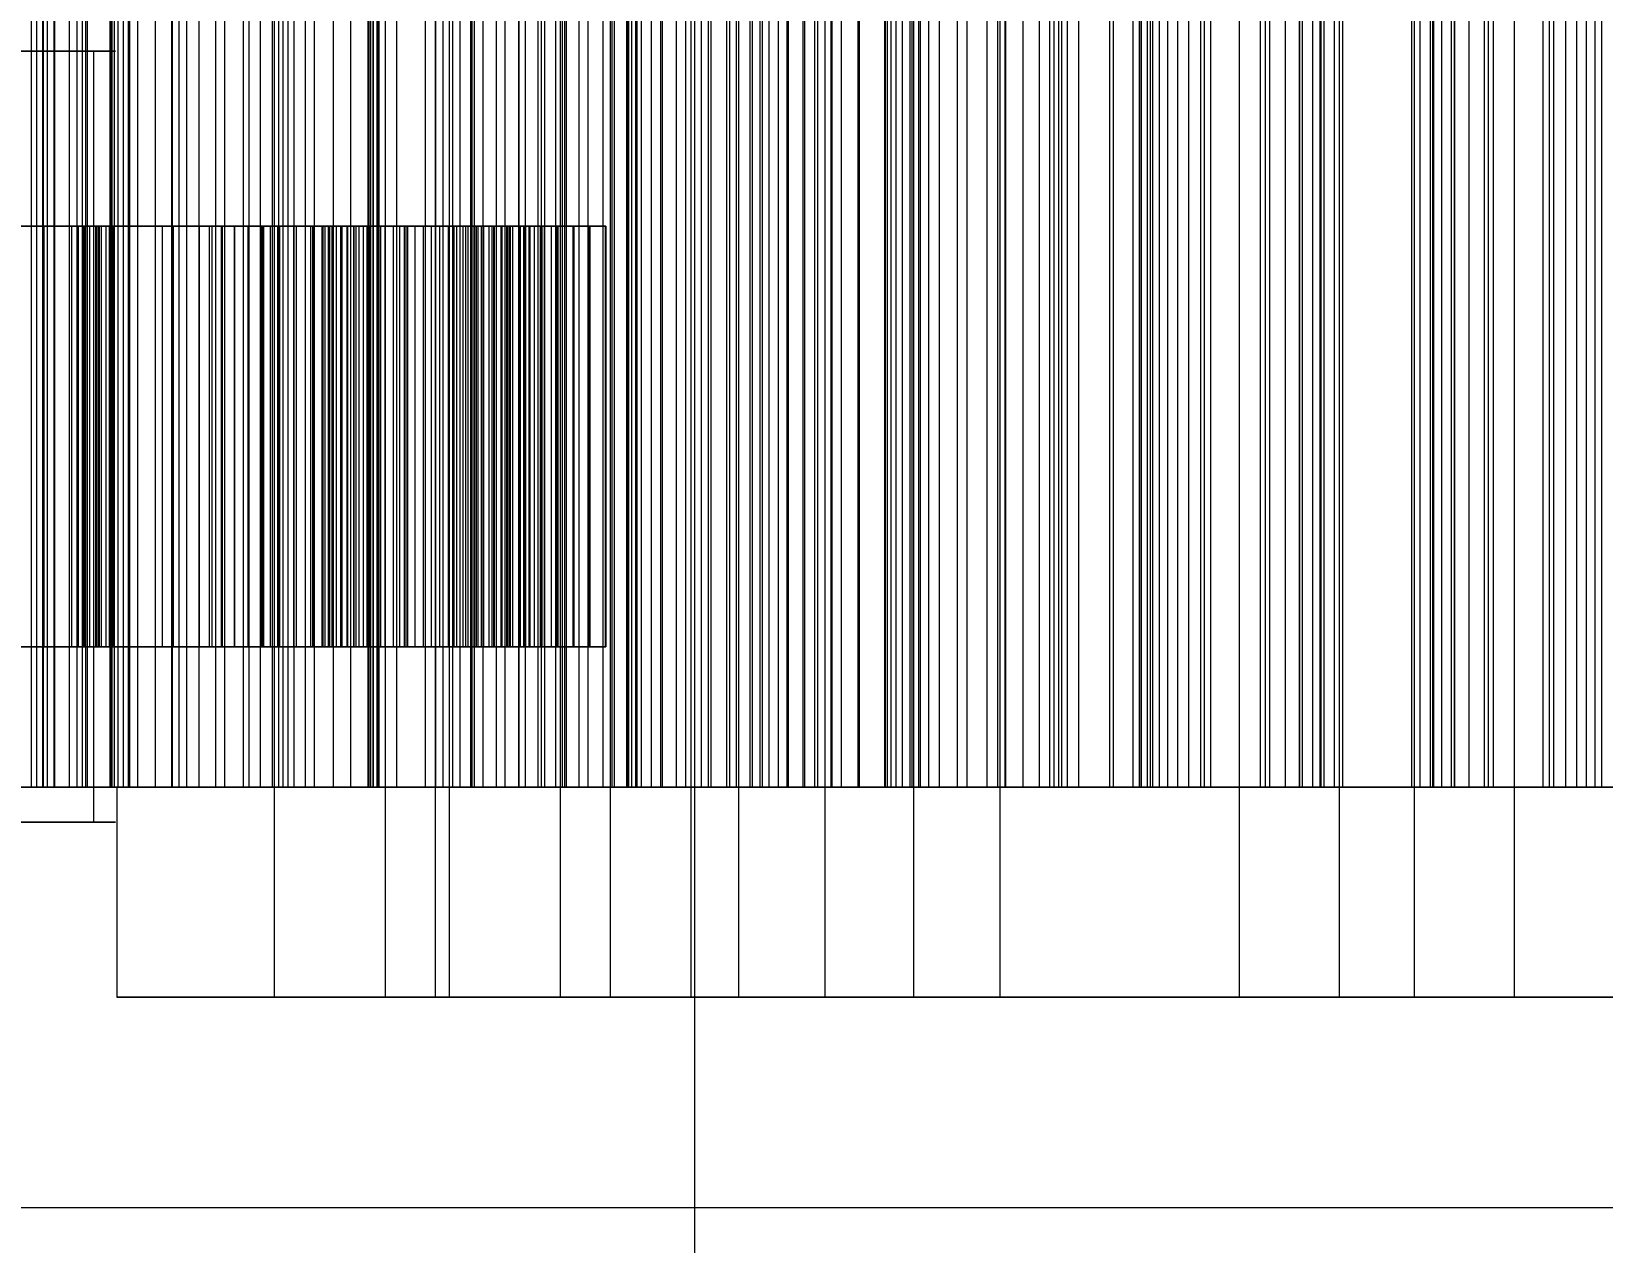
# Model space of a CAD drawing. Header units: millimetres. Extents: x -1970 to 59977, y -50268 to 6837.
# Drawn here: x 25936.2 to 26160.4, y -17515 to -17342.2 of the extents above; entities that cross this region are included whole.
import ezdxf

# ---------------------------------------------------------------- set-up
doc = ezdxf.new("R2010")
doc.units = ezdxf.units.MM
doc.layers.add('COTAS_P', color=1, linetype='Continuous', lineweight=0)
doc.layers.add('superior_briquetadora', color=7, linetype='Continuous', lineweight=0)
doc.dimstyles.new('R19_100', dxfattribs={"dimtxt": 250, "dimasz": 150, "dimexe": 150, "dimexo": 80, "dimgap": 100, "dimtad": 1, "dimtih": 1, "dimtoh": 1, "dimdsep": 46, "dimcen": 0.09, "dimadec": 0, "dimazin": 0, "dimtfac": 1, "dimtdec": 4, "dimtofl": 0, "dimtmove": 0, "dimatfit": 3, "dimfxl": 1, "dimtolj": 1, "dimtzin": 0, "dimarcsym": 0})

# ---------------------------------------------------------------- blocks, each defined once
blk = doc.blocks.new('*D25')
at = {"layer": 'COTAS_P', "color": 0, "lineweight": -2, "transparency": 16777216}
for p, q in [((25128.19, -17920), (25128.19, -16950)), ((27628.19, -17920), (27628.19, -16950)), ((25278.19, -17100), (27478.19, -17100))]:
    blk.add_line(p, q, dxfattribs=at)
at = {"layer": 'COTAS_P', "color": 0, "transparency": 16777216}
for points in [[(25278.19, -17075), (25278.19, -17125), (25128.19, -17100)], [(27478.19, -17075), (27478.19, -17125), (27628.19, -17100)]]:
    blk.add_solid(points, dxfattribs=at)
at = {"layer": 'Defpoints', "color": 0, "transparency": 16777216}
for p in [(27628.19, -17100), (25128.19, -18000), (27628.19, -18000)]:
    blk.add_point(p, dxfattribs=at)

msp = doc.modelspace()

# ---------------------------------------------------------------- linework, layer by layer
at = {"layer": 'superior_briquetadora'}
for p, q in [((25936.219, -17450), (25936.219, -17250)), ((25936.99, -17450), (25936.99, -17250)), ((25937.848, -17450), (25937.848, -17250)), ((25937.913, -17450), (25937.913, -17250)), ((25938.491, -17450), (25938.491, -17250)), ((25939.407, -17250), (25939.407, -17450)), ((25939.562, -17450), (25939.562, -17250)), ((25941.642, -17450), (25941.642, -17250)), ((25942.665, -17250), (25942.665, -17450)), ((25943.482, -17450), (25943.482, -17250)), ((25943.943, -17450), (25943.943, -17250)), ((25944.189, -17450), (25944.189, -17250)), ((25947.375, -17250), (25947.375, -17450)), ((25947.603, -17250), (25947.603, -17450)), ((25947.724, -17450), (25947.724, -17250)), ((25947.991, -17250), (25947.991, -17450)), ((25948.546, -17250), (25948.546, -17450)), ((25949.28, -17250), (25949.28, -17450)), ((25950.057, -17450), (25950.057, -17250)), ((25950.206, -17250), (25950.206, -17450)), ((25951.351, -17250), (25951.351, -17450)), ((25953.888, -17450), (25953.888, -17250)), ((25956.251, -17450), (25956.251, -17250)), ((25956.29, -17250), (25956.29, -17450)), ((25957.29, -17450), (25957.29, -17250)), ((25958.38, -17450), (25958.38, -17250)), ((25960.095, -17250), (25960.095, -17450)), ((25960.13, -17450), (25960.13, -17250)), ((25962.522, -17450), (25962.522, -17250)), ((25963.746, -17250), (25963.746, -17450)), ((25966.448, -17450), (25966.448, -17250)), ((25967.234, -17250), (25967.234, -17450)), ((25968.868, -17450), (25968.868, -17250)), ((25970.544, -17250), (25970.544, -17450)), ((25970.876, -17480), (25970.876, -17250)), ((25971.489, -17450), (25971.489, -17250)), ((25972.144, -17450), (25972.144, -17250)), ((25972.839, -17450), (25972.839, -17250)), ((25973.66, -17250), (25973.66, -17450)), ((25975.287, -17450), (25975.287, -17250)), ((25976.555, -17250), (25976.555, -17450)), ((25979.301, -17450), (25979.301, -17250)), ((25981.774, -17450), (25981.774, -17250)), ((25984.205, -17250), (25984.205, -17450)), ((25984.27, -17250), (25984.27, -17450)), ((25984.313, -17250), (25984.313, -17450)), ((25984.521, -17250), (25984.521, -17450)), ((25984.587, -17250), (25984.587, -17450)), ((25984.953, -17450), (25984.953, -17250)), ((25984.974, -17250), (25984.974, -17450)), ((25985.535, -17450), (25985.535, -17250)), ((25985.654, -17250), (25985.654, -17450)), ((25985.829, -17450), (25985.829, -17250)), ((25986.722, -17480), (25986.722, -17250)), ((25988.327, -17450), (25988.327, -17250)), ((25992.422, -17450), (25992.422, -17250)), ((25993.837, -17480), (25993.837, -17250)), ((25993.872, -17250), (25993.872, -17450)), ((25994.944, -17450), (25994.944, -17250)), ((25995.846, -17480), (25995.846, -17250)), ((25996.314, -17450), (25996.314, -17250)), ((25997.324, -17250), (25997.324, -17450)), ((25998.885, -17450), (25998.885, -17250)), ((25999.076, -17450), (25999.076, -17250)), ((25999.396, -17450), (25999.396, -17250)), ((26000.614, -17250), (26000.614, -17450)), ((26002.536, -17450), (26002.536, -17250)), ((26003.734, -17250), (26003.734, -17450)), ((26005.733, -17450), (26005.733, -17250)), ((26005.789, -17450), (26005.789, -17250)), ((26006.669, -17250), (26006.669, -17450)), ((26008.502, -17450), (26008.502, -17250)), ((26008.986, -17450), (26008.986, -17250)), ((26009.402, -17250), (26009.402, -17450)), ((26011.029, -17450), (26011.029, -17250)), ((26011.692, -17480), (26011.692, -17250)), ((26011.905, -17250), (26011.905, -17450)), ((26012.292, -17450), (26012.292, -17250)), ((26012.556, -17450), (26012.556, -17250)), ((26014.368, -17450), (26014.368, -17250)), ((26015.65, -17450), (26015.65, -17250)), ((26017.758, -17450), (26017.758, -17250)), ((26018.807, -17480), (26018.807, -17250)), ((26019.059, -17450), (26019.059, -17250)), ((26019.376, -17450), (26019.376, -17250)), ((26021.121, -17250), (26021.121, -17450)), ((26021.147, -17250), (26021.147, -17450)), ((26021.198, -17450), (26021.198, -17250)), ((26021.33, -17250), (26021.33, -17450)), ((26021.381, -17250), (26021.381, -17450)), ((26021.805, -17250), (26021.805, -17450)), ((26022.408, -17250), (26022.408, -17450)), ((26022.518, -17450), (26022.518, -17250)), ((26022.632, -17450), (26022.632, -17250)), ((26023.181, -17250), (26023.181, -17450)), ((26024.686, -17450), (26024.686, -17250)), ((26026.024, -17450), (26026.024, -17250)), ((26026.245, -17450), (26026.245, -17250)), ((26028.221, -17450), (26028.221, -17250)), ((26029.576, -17450), (26029.576, -17250)), ((26030.305, -17250), (26030.305, -17480)), ((26030.804, -17250), (26030.804, -17800)), ((26031.801, -17450), (26031.801, -17250)), ((26032.747, -17250), (26032.747, -17450)), ((26033.173, -17450), (26033.173, -17250)), ((26035.425, -17450), (26035.425, -17250)), ((26035.813, -17250), (26035.813, -17450)), ((26036.789, -17450), (26036.789, -17250)), ((26036.813, -17450), (26036.813, -17250)), ((26037.127, -17480), (26037.127, -17250)), ((26038.711, -17250), (26038.711, -17450)), ((26039.09, -17450), (26039.09, -17250)), ((26040.156, -17450), (26040.156, -17250)), ((26040.494, -17450), (26040.494, -17250)), ((26041.433, -17250), (26041.433, -17450)), ((26042.796, -17450), (26042.796, -17250)), ((26043.965, -17250), (26043.965, -17450)), ((26044.215, -17450), (26044.215, -17250)), ((26046.288, -17250), (26046.288, -17450)), ((26046.54, -17450), (26046.54, -17250)), ((26047.973, -17450), (26047.973, -17250)), ((26048.375, -17250), (26048.375, -17450)), ((26049.451, -17480), (26049.451, -17250)), ((26050.322, -17450), (26050.322, -17250)), ((26050.43, -17450), (26050.43, -17250)), ((26051.768, -17450), (26051.768, -17250)), ((26054.138, -17450), (26054.138, -17250)), ((26054.368, -17450), (26054.368, -17250)), ((26057.988, -17450), (26057.988, -17250)), ((26058.035, -17250), (26058.035, -17450)), ((26058.299, -17250), (26058.299, -17450)), ((26058.803, -17250), (26058.803, -17450)), ((26059.519, -17250), (26059.519, -17450)), ((26060.43, -17250), (26060.43, -17450)), ((26061.522, -17250), (26061.522, -17450)), ((26061.869, -17450), (26061.869, -17250)), ((26062.097, -17480), (26062.097, -17250)), ((26062.787, -17250), (26062.787, -17450)), ((26063.031, -17450), (26063.031, -17250)), ((26064.235, -17450), (26064.235, -17250)), ((26065.781, -17450), (26065.781, -17250)), ((26068.335, -17450), (26068.335, -17250)), ((26069.72, -17450), (26069.72, -17250)), ((26072.542, -17250), (26072.542, -17450)), ((26074.106, -17450), (26074.106, -17250)), ((26074.42, -17480), (26074.42, -17250)), ((26075.13, -17450), (26075.13, -17250)), ((26075.191, -17250), (26075.191, -17450)), ((26077.67, -17250), (26077.67, -17450)), ((26079.967, -17250), (26079.967, -17450)), ((26081.519, -17450), (26081.519, -17250)), ((26082.071, -17250), (26082.071, -17450)), ((26082.796, -17450), (26082.796, -17250)), ((26083.232, -17450), (26083.232, -17250)), ((26083.963, -17250), (26083.963, -17450)), ((26084.037, -17450), (26084.037, -17250)), ((26085.613, -17250), (26085.613, -17450)), ((26090.057, -17450), (26090.057, -17250)), ((26090.611, -17450), (26090.611, -17250)), ((26093.414, -17450), (26093.414, -17250)), ((26094.318, -17450), (26094.318, -17250)), ((26094.534, -17450), (26094.534, -17250)), ((26094.6, -17450), (26094.6, -17250)), ((26095.415, -17250), (26095.415, -17450)), ((26095.852, -17450), (26095.852, -17250)), ((26096.15, -17250), (26096.15, -17450)), ((26097.127, -17250), (26097.127, -17450)), ((26098.319, -17250), (26098.319, -17450)), ((26099.707, -17250), (26099.707, -17450)), ((26101.278, -17250), (26101.278, -17450)), ((26103.023, -17250), (26103.023, -17450)), ((26103.564, -17450), (26103.564, -17250)), ((26104.483, -17450), (26104.483, -17250)), ((26108.587, -17480), (26108.587, -17250)), ((26111.578, -17450), (26111.578, -17250)), ((26112.26, -17450), (26112.26, -17250)), ((26112.872, -17250), (26112.872, -17450)), ((26115.08, -17250), (26115.08, -17450)), ((26117.115, -17250), (26117.115, -17450)), ((26117.147, -17450), (26117.147, -17250)), ((26117.568, -17450), (26117.568, -17250)), ((26118.966, -17250), (26118.966, -17450)), ((26120.059, -17450), (26120.059, -17250)), ((26120.201, -17450), (26120.201, -17250)), ((26120.622, -17250), (26120.622, -17450)), ((26122.064, -17250), (26122.064, -17450)), ((26122.816, -17480), (26122.816, -17250)), ((26123.262, -17250), (26123.262, -17450)), ((26133.111, -17250), (26133.111, -17450)), ((26133.557, -17480), (26133.557, -17250)), ((26134.309, -17250), (26134.309, -17450)), ((26135.751, -17250), (26135.751, -17450)), ((26136.172, -17450), (26136.172, -17250)), ((26136.314, -17450), (26136.314, -17250)), ((26137.407, -17250), (26137.407, -17450)), ((26138.805, -17450), (26138.805, -17250)), ((26139.226, -17450), (26139.226, -17250)), ((26139.259, -17250), (26139.259, -17450)), ((26141.293, -17250), (26141.293, -17450)), ((26143.501, -17250), (26143.501, -17450)), ((26144.113, -17450), (26144.113, -17250)), ((26144.796, -17450), (26144.796, -17250)), ((26147.786, -17480), (26147.786, -17250)), ((26151.891, -17450), (26151.891, -17250)), ((26152.809, -17450), (26152.809, -17250)), ((26153.35, -17250), (26153.35, -17450)), ((26155.095, -17250), (26155.095, -17450)), ((26156.666, -17250), (26156.666, -17450)), ((26158.054, -17250), (26158.054, -17450)), ((26159.246, -17250), (26159.246, -17450)), ((26160.223, -17250), (26160.223, -17450)), ((25924.487, -17345), (25936.589, -17345)), ((25937.19, -17345), (25925.236, -17345)), ((25936.589, -17345), (25945.047, -17345)), ((25945.38, -17345), (25937.19, -17345)), ((25945.047, -17345), (25948.184, -17345)), ((25945.047, -17345), (25945.047, -17370)), ((25948.184, -17345), (25945.38, -17345)), ((25936.589, -17370), (25924.487, -17370)), ((25925.236, -17370), (25937.19, -17370)), ((25935.449, -17370), (25942.895, -17370)), ((25937.968, -17370), (25936.087, -17370)), ((25945.047, -17370), (25936.589, -17370)), ((25937.19, -17370), (25945.38, -17370)), ((25937.968, -17370), (25937.968, -17430)), ((25945.37, -17370), (25937.968, -17370)), ((25941.912, -17370), (25941.912, -17430)), ((25945.328, -17370), (25941.912, -17370)), ((25941.912, -17370), (25954.866, -17370)), ((25942.895, -17370), (25942.895, -17430)), ((25942.895, -17370), (25943.766, -17370)), ((25943.643, -17370), (25943.643, -17430)), ((25956.438, -17370), (25943.643, -17370)), ((25943.643, -17370), (25947.308, -17370)), ((25943.766, -17370), (25943.766, -17430)), ((25943.766, -17370), (25944.492, -17370)), ((25944.492, -17370), (25944.492, -17430)), ((25944.492, -17370), (25945.071, -17370)), ((25948.184, -17370), (25945.047, -17370)), ((25945.071, -17370), (25945.071, -17430)), ((25945.071, -17370), (25945.496, -17370)), ((25945.328, -17370), (25945.328, -17430)), ((25945.731, -17370), (25945.328, -17370)), ((25945.37, -17370), (25945.37, -17430)), ((25946.176, -17370), (25945.37, -17370)), ((25945.38, -17370), (25948.184, -17370)), ((25945.496, -17370), (25945.496, -17430)), ((25945.496, -17370), (25945.759, -17370)), ((25945.731, -17370), (25945.731, -17430)), ((25945.847, -17370), (25945.731, -17370)), ((25945.759, -17370), (25945.759, -17430)), ((25945.759, -17370), (25945.847, -17370)), ((25945.847, -17370), (25945.847, -17430)), ((25946.176, -17370), (25946.176, -17430)), ((25946.837, -17370), (25946.176, -17370)), ((25946.837, -17370), (25946.837, -17430)), ((25947.352, -17370), (25946.837, -17370)), ((25947.308, -17370), (25947.308, -17430)), ((25947.308, -17370), (25947.768, -17370)), ((25947.352, -17370), (25947.352, -17430)), ((25947.714, -17370), (25947.352, -17370)), ((25947.714, -17370), (25947.714, -17430)), ((25947.915, -17370), (25947.714, -17370)), ((25947.768, -17370), (25947.768, -17430)), ((25947.768, -17370), (25947.942, -17370)), ((25947.915, -17370), (25947.915, -17430)), ((25947.942, -17370), (25947.915, -17370)), ((25947.942, -17370), (25947.942, -17430)), ((25954.866, -17370), (25954.866, -17430)), ((25954.866, -17370), (25960.147, -17370)), ((25956.438, -17370), (25956.438, -17430)), ((25961.945, -17370), (25956.438, -17370)), ((25960.147, -17370), (25960.147, -17430)), ((25960.147, -17370), (25961.582, -17370)), ((25961.582, -17370), (25961.582, -17430)), ((25961.582, -17370), (25963.275, -17370)), ((25961.945, -17370), (25961.945, -17430)), ((25963.424, -17370), (25961.945, -17370)), ((25963.275, -17370), (25963.275, -17430)), ((25963.275, -17370), (25965.146, -17370)), ((25963.424, -17370), (25963.424, -17430)), ((25965.156, -17370), (25963.424, -17370)), ((25965.146, -17370), (25965.146, -17430)), ((25965.146, -17370), (25967.166, -17370)), ((25965.156, -17370), (25965.156, -17430)), ((25967.064, -17370), (25965.156, -17370)), ((25967.064, -17370), (25967.064, -17430)), ((25969.118, -17370), (25967.064, -17370)), ((25967.166, -17370), (25967.166, -17430)), ((25967.166, -17370), (25969.319, -17370)), ((25969, -17370), (25978.053, -17370)), ((25969, -17370), (25969, -17430)), ((25976.316, -17370), (25969, -17370)), ((25969.118, -17370), (25969.118, -17430)), ((25971.303, -17370), (25969.118, -17370)), ((25969.319, -17370), (25969.319, -17430)), ((25969.319, -17370), (25971.594, -17370)), ((25970.286, -17370), (25970.286, -17430)), ((25979.052, -17370), (25970.286, -17370)), ((25970.286, -17370), (25977.787, -17370)), ((25971.303, -17370), (25971.303, -17430)), ((25973.607, -17370), (25971.303, -17370)), ((25971.594, -17370), (25971.594, -17430)), ((25971.594, -17370), (25973.983, -17370)), ((25973.607, -17370), (25973.607, -17430)), ((25976.022, -17370), (25973.607, -17370)), ((25973.983, -17370), (25973.983, -17430)), ((25973.983, -17370), (25976.477, -17370)), ((25976.022, -17370), (25976.022, -17430)), ((25978.54, -17370), (25976.022, -17370)), ((25976.316, -17370), (25976.316, -17430)), ((25977.639, -17370), (25976.316, -17370)), ((25976.477, -17370), (25976.477, -17430)), ((25976.477, -17370), (25982.491, -17370)), ((25977.639, -17370), (25977.639, -17430)), ((25978.744, -17370), (25977.639, -17370)), ((25977.787, -17370), (25977.787, -17430)), ((25977.787, -17370), (25979.156, -17370)), ((25978.053, -17370), (25978.053, -17430)), ((25978.053, -17370), (25986.672, -17370)), ((25978.54, -17370), (25978.54, -17430)), ((25984.433, -17370), (25978.54, -17370)), ((25978.744, -17370), (25978.744, -17430)), ((25979.694, -17370), (25978.744, -17370)), ((25979.052, -17370), (25979.052, -17430)), ((25987.815, -17370), (25979.052, -17370)), ((25979.156, -17370), (25979.156, -17430)), ((25979.156, -17370), (25980.313, -17370)), ((25979.694, -17370), (25979.694, -17430)), ((25980.506, -17370), (25979.694, -17370)), ((25980.313, -17370), (25980.313, -17430)), ((25980.313, -17370), (25981.318, -17370)), ((25980.506, -17370), (25980.506, -17430)), ((25981.188, -17370), (25980.506, -17370)), ((25981.188, -17370), (25981.188, -17430)), ((25981.745, -17370), (25981.188, -17370)), ((25981.318, -17370), (25981.318, -17430)), ((25981.318, -17370), (25982.188, -17370)), ((25981.745, -17370), (25981.745, -17430)), ((25982.179, -17370), (25981.745, -17370)), ((25982.179, -17370), (25982.179, -17430)), ((25982.491, -17370), (25982.179, -17370)), ((25982.188, -17370), (25982.188, -17430)), ((25982.188, -17370), (25982.932, -17370)), ((25982.491, -17370), (25982.491, -17430)), ((25982.932, -17370), (25982.932, -17430)), ((25982.932, -17370), (25983.553, -17370)), ((25983.553, -17370), (25983.553, -17430)), ((25983.553, -17370), (25984.053, -17370)), ((25984.053, -17370), (25984.053, -17430)), ((25984.053, -17370), (25984.433, -17370)), ((25984.433, -17370), (25984.433, -17430)), ((25986.024, -17370), (25986.024, -17430)), ((25995.79, -17370), (25986.024, -17370)), ((25986.024, -17370), (25989.382, -17370)), ((25986.61, -17370), (25986.61, -17430)), ((25989.611, -17370), (25986.61, -17370)), ((25986.61, -17370), (25996.461, -17370)), ((25986.672, -17370), (25986.672, -17430)), ((25986.672, -17370), (25988.716, -17370)), ((25987.815, -17370), (25987.815, -17430)), ((25989.882, -17370), (25987.815, -17370)), ((25988.716, -17370), (25988.716, -17430)), ((25988.716, -17370), (25990.924, -17370)), ((25989.382, -17370), (25989.382, -17430)), ((25989.382, -17370), (25999.632, -17370)), ((25989.611, -17370), (25989.611, -17430)), ((25999.894, -17370), (25989.611, -17370)), ((25989.882, -17370), (25989.882, -17430)), ((25992.107, -17370), (25989.882, -17370)), ((25990.924, -17370), (25990.924, -17430)), ((25990.924, -17370), (25993.242, -17370)), ((25992.107, -17370), (25992.107, -17430)), ((25994.437, -17370), (25992.107, -17370)), ((25993.242, -17370), (25993.242, -17430)), ((25993.242, -17370), (25995.649, -17370)), ((25994.437, -17370), (25994.437, -17430)), ((25996.853, -17370), (25994.437, -17370)), ((25995.649, -17370), (25995.649, -17430)), ((25995.649, -17370), (25998.134, -17370)), ((25995.79, -17370), (25995.79, -17430)), ((25997.771, -17370), (25995.79, -17370)), ((25996.461, -17370), (25996.461, -17430)), ((25996.461, -17370), (25998.469, -17370)), ((25996.853, -17370), (25996.853, -17430)), ((25999.341, -17370), (25996.853, -17370)), ((25997.771, -17370), (25997.771, -17430)), ((25999.648, -17370), (25997.771, -17370)), ((25998.134, -17370), (25998.134, -17430)), ((25998.134, -17370), (26000.685, -17370)), ((25998.469, -17370), (25998.469, -17430)), ((25998.469, -17370), (26000.379, -17370)), ((25999.341, -17370), (25999.341, -17430)), ((26001.893, -17370), (25999.341, -17370)), ((25999.632, -17370), (25999.632, -17430)), ((25999.632, -17370), (26001.88, -17370)), ((25999.648, -17370), (25999.648, -17430)), ((26001.446, -17370), (25999.648, -17370)), ((25999.894, -17370), (25999.894, -17430)), ((26002.141, -17370), (25999.894, -17370)), ((26000.379, -17370), (26000.379, -17430)), ((26000.379, -17370), (26002.217, -17370)), ((26000.685, -17370), (26000.685, -17430)), ((26000.685, -17370), (26003.296, -17370)), ((26001.446, -17370), (26001.446, -17430)), ((26003.172, -17370), (26001.446, -17370)), ((26001.88, -17370), (26001.88, -17430)), ((26001.88, -17370), (26004.166, -17370)), ((26001.893, -17370), (26001.893, -17430)), ((26004.501, -17370), (26001.893, -17370)), ((26002.141, -17370), (26002.141, -17430)), ((26004.417, -17370), (26002.141, -17370)), ((26002.217, -17370), (26002.217, -17430)), ((26002.217, -17370), (26003.986, -17370)), ((26003.172, -17370), (26003.172, -17430)), ((26004.827, -17370), (26003.172, -17370)), ((26003.296, -17370), (26003.296, -17430)), ((26003.296, -17370), (26005.959, -17370)), ((26003.986, -17370), (26003.986, -17430)), ((26003.986, -17370), (26005.688, -17370)), ((26004.166, -17370), (26004.166, -17430)), ((26004.166, -17370), (26006.472, -17370)), ((26004.417, -17370), (26004.417, -17430)), ((26006.708, -17370), (26004.417, -17370)), ((26004.501, -17370), (26004.501, -17430)), ((26007.158, -17370), (26004.501, -17370)), ((26004.827, -17370), (26004.827, -17430)), ((26006.41, -17370), (26004.827, -17370)), ((26005.688, -17370), (26005.688, -17430)), ((26005.688, -17370), (26007.321, -17370)), ((26005.959, -17370), (26005.959, -17430)), ((26005.959, -17370), (26009.351, -17370)), ((26006.41, -17370), (26006.41, -17430)), ((26007.919, -17370), (26006.41, -17370)), ((26006.472, -17370), (26006.472, -17430)), ((26006.472, -17370), (26008.79, -17370)), ((26006.708, -17370), (26006.708, -17430)), ((26009.007, -17370), (26006.708, -17370)), ((26007.158, -17370), (26007.158, -17430)), ((26010.374, -17370), (26007.158, -17370)), ((26007.321, -17370), (26007.321, -17430)), ((26007.321, -17370), (26008.884, -17370)), ((26007.919, -17370), (26007.919, -17430)), ((26009.351, -17370), (26007.919, -17370)), ((26008.79, -17370), (26008.79, -17430)), ((26008.79, -17370), (26011.113, -17370)), ((26008.884, -17370), (26008.884, -17430)), ((26008.884, -17370), (26010.374, -17370)), ((26009.007, -17370), (26009.007, -17430)), ((26011.306, -17370), (26009.007, -17370)), ((26009.351, -17370), (26009.351, -17430)), ((26010.374, -17370), (26010.374, -17430)), ((26011.113, -17370), (26011.113, -17430)), ((26011.113, -17370), (26013.436, -17370)), ((26011.306, -17370), (26011.306, -17430)), ((26013.601, -17370), (26011.306, -17370)), ((26013.436, -17370), (26013.436, -17430)), ((26013.436, -17370), (26015.752, -17370)), ((26013.601, -17370), (26013.601, -17430)), ((26015.885, -17370), (26013.601, -17370)), ((26015.752, -17370), (26015.752, -17430)), ((26015.752, -17370), (26018.057, -17370)), ((26015.885, -17370), (26015.885, -17430)), ((26018.155, -17370), (26015.885, -17370)), ((26018.057, -17370), (26018.057, -17430)), ((26018.057, -17370), (26018.155, -17370)), ((26018.155, -17370), (26018.155, -17430)), ((25936.589, -17430), (25924.487, -17430)), ((25925.236, -17430), (25937.19, -17430)), ((25935.449, -17430), (25942.895, -17430)), ((25937.968, -17430), (25936.087, -17430)), ((25945.047, -17430), (25936.589, -17430)), ((25937.19, -17430), (25945.38, -17430)), ((25945.37, -17430), (25937.968, -17430)), ((25945.328, -17430), (25941.912, -17430)), ((25941.912, -17430), (25954.866, -17430)), ((25942.895, -17430), (25943.766, -17430)), ((25956.438, -17430), (25943.643, -17430)), ((25943.643, -17430), (25947.308, -17430)), ((25943.766, -17430), (25944.492, -17430)), ((25944.492, -17430), (25945.071, -17430)), ((25948.184, -17430), (25945.047, -17430)), ((25945.047, -17430), (25945.047, -17455)), ((25945.071, -17430), (25945.496, -17430)), ((25945.731, -17430), (25945.328, -17430)), ((25946.176, -17430), (25945.37, -17430)), ((25945.38, -17430), (25948.184, -17430)), ((25945.496, -17430), (25945.759, -17430)), ((25945.847, -17430), (25945.731, -17430)), ((25945.759, -17430), (25945.847, -17430)), ((25946.837, -17430), (25946.176, -17430)), ((25947.352, -17430), (25946.837, -17430)), ((25947.308, -17430), (25947.768, -17430)), ((25947.714, -17430), (25947.352, -17430)), ((25947.915, -17430), (25947.714, -17430)), ((25947.768, -17430), (25947.942, -17430)), ((25947.942, -17430), (25947.915, -17430)), ((25954.866, -17430), (25960.147, -17430)), ((25961.945, -17430), (25956.438, -17430)), ((25960.147, -17430), (25961.582, -17430)), ((25961.582, -17430), (25963.275, -17430)), ((25963.424, -17430), (25961.945, -17430)), ((25963.275, -17430), (25965.146, -17430)), ((25965.156, -17430), (25963.424, -17430)), ((25965.146, -17430), (25967.166, -17430)), ((25967.064, -17430), (25965.156, -17430)), ((25969.118, -17430), (25967.064, -17430)), ((25967.166, -17430), (25969.319, -17430)), ((25969, -17430), (25978.053, -17430)), ((25976.316, -17430), (25969, -17430)), ((25971.303, -17430), (25969.118, -17430)), ((25969.319, -17430), (25971.594, -17430)), ((25979.052, -17430), (25970.286, -17430)), ((25970.286, -17430), (25977.787, -17430)), ((25973.607, -17430), (25971.303, -17430)), ((25971.594, -17430), (25973.983, -17430)), ((25976.022, -17430), (25973.607, -17430)), ((25973.983, -17430), (25976.477, -17430)), ((25978.54, -17430), (25976.022, -17430)), ((25977.639, -17430), (25976.316, -17430)), ((25976.477, -17430), (25982.491, -17430)), ((25978.744, -17430), (25977.639, -17430)), ((25977.787, -17430), (25979.156, -17430)), ((25978.053, -17430), (25986.672, -17430)), ((25984.433, -17430), (25978.54, -17430)), ((25979.694, -17430), (25978.744, -17430)), ((25987.815, -17430), (25979.052, -17430)), ((25979.156, -17430), (25980.313, -17430)), ((25980.506, -17430), (25979.694, -17430)), ((25980.313, -17430), (25981.318, -17430)), ((25981.188, -17430), (25980.506, -17430)), ((25981.745, -17430), (25981.188, -17430)), ((25981.318, -17430), (25982.188, -17430)), ((25982.179, -17430), (25981.745, -17430)), ((25982.491, -17430), (25982.179, -17430)), ((25982.188, -17430), (25982.932, -17430)), ((25982.932, -17430), (25983.553, -17430)), ((25983.553, -17430), (25984.053, -17430)), ((25984.053, -17430), (25984.433, -17430)), ((25995.79, -17430), (25986.024, -17430)), ((25986.024, -17430), (25989.382, -17430)), ((25989.611, -17430), (25986.61, -17430)), ((25986.61, -17430), (25996.461, -17430)), ((25986.672, -17430), (25988.716, -17430)), ((25989.882, -17430), (25987.815, -17430)), ((25988.716, -17430), (25990.924, -17430)), ((25989.382, -17430), (25999.632, -17430)), ((25999.894, -17430), (25989.611, -17430)), ((25992.107, -17430), (25989.882, -17430)), ((25990.924, -17430), (25993.242, -17430)), ((25994.437, -17430), (25992.107, -17430)), ((25993.242, -17430), (25995.649, -17430)), ((25996.853, -17430), (25994.437, -17430)), ((25995.649, -17430), (25998.134, -17430)), ((25997.771, -17430), (25995.79, -17430)), ((25996.461, -17430), (25998.469, -17430)), ((25999.341, -17430), (25996.853, -17430)), ((25999.648, -17430), (25997.771, -17430)), ((25998.134, -17430), (26000.685, -17430)), ((25998.469, -17430), (26000.379, -17430)), ((26001.893, -17430), (25999.341, -17430)), ((25999.632, -17430), (26001.88, -17430)), ((26001.446, -17430), (25999.648, -17430)), ((26002.141, -17430), (25999.894, -17430)), ((26000.379, -17430), (26002.217, -17430)), ((26000.685, -17430), (26003.296, -17430)), ((26003.172, -17430), (26001.446, -17430)), ((26001.88, -17430), (26004.166, -17430)), ((26004.501, -17430), (26001.893, -17430)), ((26004.417, -17430), (26002.141, -17430)), ((26002.217, -17430), (26003.986, -17430)), ((26004.827, -17430), (26003.172, -17430)), ((26003.296, -17430), (26005.959, -17430)), ((26003.986, -17430), (26005.688, -17430)), ((26004.166, -17430), (26006.472, -17430)), ((26006.708, -17430), (26004.417, -17430)), ((26007.158, -17430), (26004.501, -17430)), ((26006.41, -17430), (26004.827, -17430)), ((26005.688, -17430), (26007.321, -17430)), ((26005.959, -17430), (26009.351, -17430)), ((26007.919, -17430), (26006.41, -17430)), ((26006.472, -17430), (26008.79, -17430)), ((26009.007, -17430), (26006.708, -17430)), ((26010.374, -17430), (26007.158, -17430)), ((26007.321, -17430), (26008.884, -17430)), ((26009.351, -17430), (26007.919, -17430)), ((26008.79, -17430), (26011.113, -17430)), ((26008.884, -17430), (26010.374, -17430)), ((26011.306, -17430), (26009.007, -17430)), ((26011.113, -17430), (26013.436, -17430)), ((26013.601, -17430), (26011.306, -17430)), ((26013.436, -17430), (26015.752, -17430)), ((26015.885, -17430), (26013.601, -17430)), ((26015.752, -17430), (26018.057, -17430)), ((26018.155, -17430), (26015.885, -17430)), ((26018.057, -17430), (26018.155, -17430)), ((25930.117, -17450), (25944.189, -17450)), ((25943.482, -17450), (25930.595, -17450)), ((25937.913, -17450), (25931.969, -17450)), ((25934.676, -17450), (25938.491, -17450)), ((25936.219, -17450), (25935.534, -17450)), ((25935.644, -17450), (25941.642, -17450)), ((25935.937, -17450), (25939.407, -17450)), ((25936.99, -17450), (25936.219, -17450)), ((25937.848, -17450), (25936.99, -17450)), ((25939.562, -17450), (25937.848, -17450)), ((25943.943, -17450), (25937.913, -17450)), ((25938.491, -17450), (25939.562, -17450)), ((25939.407, -17450), (25942.665, -17450)), ((25941.642, -17450), (25947.724, -17450)), ((25942.665, -17450), (25951.351, -17450)), ((25957.29, -17450), (25943.482, -17450)), ((25950.057, -17450), (25943.943, -17450)), ((25944.189, -17450), (25958.38, -17450)), ((25947.603, -17450), (25947.375, -17450)), ((25947.375, -17450), (25956.29, -17450)), ((25947.991, -17450), (25947.603, -17450)), ((25947.724, -17450), (25953.888, -17450)), ((25948.546, -17450), (25947.991, -17450)), ((25950.412, -17450), (25948.403, -17450)), ((25948.403, -17450), (25948.403, -17480)), ((25948.403, -17450), (25948.502, -17450)), ((25948.502, -17450), (25950.708, -17450)), ((25949.28, -17450), (25948.546, -17450)), ((25950.206, -17450), (25949.28, -17450)), ((25956.251, -17450), (25950.057, -17450)), ((25951.351, -17450), (25950.206, -17450)), ((25954.505, -17450), (25950.412, -17450)), ((25950.708, -17450), (25954.994, -17450)), ((25953.888, -17450), (25960.13, -17450)), ((25960.635, -17450), (25954.505, -17450)), ((25954.994, -17450), (25961.311, -17450)), ((25962.522, -17450), (25956.251, -17450)), ((25956.29, -17450), (25960.095, -17450)), ((25971.489, -17450), (25957.29, -17450)), ((25958.38, -17450), (25972.144, -17450)), ((25960.095, -17450), (25963.746, -17450)), ((25960.13, -17450), (25966.448, -17450)), ((25968.728, -17450), (25960.635, -17450)), ((25961.311, -17450), (25969.585, -17450)), ((25968.868, -17450), (25962.522, -17450)), ((25963.746, -17450), (25967.234, -17450)), ((25966.448, -17450), (25972.839, -17450)), ((25967.234, -17450), (25970.544, -17450)), ((25978.692, -17450), (25968.728, -17450)), ((25975.287, -17450), (25968.868, -17450)), ((25969.585, -17450), (25979.717, -17450)), ((25970.544, -17450), (25973.66, -17450)), ((25985.535, -17450), (25971.489, -17450)), ((25972.144, -17450), (25984.953, -17450)), ((25972.839, -17450), (25979.301, -17450)), ((25973.66, -17450), (25976.555, -17450)), ((25981.774, -17450), (25975.287, -17450)), ((25976.555, -17450), (25985.654, -17450)), ((25990.407, -17450), (25978.692, -17450)), ((25979.301, -17450), (25985.829, -17450)), ((25979.717, -17450), (25991.591, -17450)), ((25988.327, -17450), (25981.774, -17450)), ((25984.27, -17450), (25984.205, -17450)), ((25984.205, -17450), (25984.313, -17450)), ((25984.521, -17450), (25984.27, -17450)), ((25984.313, -17450), (25984.587, -17450)), ((25984.974, -17450), (25984.521, -17450)), ((25984.587, -17450), (25993.872, -17450)), ((25984.953, -17450), (25996.314, -17450)), ((25985.654, -17450), (25984.974, -17450)), ((25998.885, -17450), (25985.535, -17450)), ((25985.829, -17450), (25992.422, -17450)), ((25994.944, -17450), (25988.327, -17450)), ((26003.739, -17450), (25990.407, -17450)), ((25991.591, -17450), (26005.066, -17450)), ((25992.422, -17450), (25999.076, -17450)), ((25993.872, -17450), (25997.324, -17450)), ((26008.502, -17450), (25994.944, -17450)), ((25996.314, -17450), (25999.396, -17450)), ((25997.324, -17450), (26000.614, -17450)), ((26011.029, -17450), (25998.885, -17450)), ((25999.076, -17450), (26005.789, -17450)), ((25999.396, -17450), (26002.536, -17450)), ((26000.614, -17450), (26003.734, -17450)), ((26002.536, -17450), (26005.733, -17450)), ((26003.734, -17450), (26006.669, -17450)), ((26018.529, -17450), (26003.739, -17450)), ((26005.066, -17450), (26019.984, -17450)), ((26005.733, -17450), (26008.986, -17450)), ((26005.789, -17450), (26012.556, -17450)), ((26006.669, -17450), (26009.402, -17450)), ((26022.632, -17450), (26008.502, -17450)), ((26008.986, -17450), (26012.292, -17450)), ((26009.402, -17450), (26011.905, -17450)), ((26014.368, -17450), (26011.029, -17450)), ((26011.905, -17450), (26021.33, -17450)), ((26012.292, -17450), (26015.65, -17450)), ((26012.556, -17450), (26019.376, -17450)), ((26017.758, -17450), (26014.368, -17450)), ((26015.65, -17450), (26019.059, -17450)), ((26021.198, -17450), (26017.758, -17450)), ((26034.605, -17450), (26018.529, -17450)), ((26019.059, -17450), (26022.518, -17450)), ((26019.376, -17450), (26026.245, -17450)), ((26019.984, -17450), (26036.171, -17450)), ((26021.33, -17450), (26021.121, -17450)), ((26021.121, -17450), (26021.147, -17450)), ((26021.147, -17450), (26021.381, -17450)), ((26024.686, -17450), (26021.198, -17450)), ((26021.381, -17450), (26021.805, -17450)), ((26021.805, -17450), (26022.408, -17450)), ((26022.408, -17450), (26023.181, -17450)), ((26022.518, -17450), (26026.024, -17450)), ((26036.789, -17450), (26022.632, -17450)), ((26023.181, -17450), (26032.747, -17450)), ((26028.221, -17450), (26024.686, -17450)), ((26026.024, -17450), (26029.576, -17450)), ((26026.245, -17450), (26040.156, -17450)), ((26031.801, -17450), (26028.221, -17450)), ((26029.576, -17450), (26033.173, -17450)), ((26035.425, -17450), (26031.801, -17450)), ((26032.747, -17450), (26035.813, -17450)), ((26033.173, -17450), (26036.813, -17450)), ((26051.778, -17450), (26034.605, -17450)), ((26039.09, -17450), (26035.425, -17450)), ((26035.813, -17450), (26038.711, -17450)), ((26036.171, -17450), (26053.437, -17450)), ((26050.43, -17450), (26036.789, -17450)), ((26036.813, -17450), (26040.494, -17450)), ((26038.711, -17450), (26041.433, -17450)), ((26042.796, -17450), (26039.09, -17450)), ((26040.156, -17450), (26054.368, -17450)), ((26040.494, -17450), (26044.215, -17450)), ((26041.433, -17450), (26043.965, -17450)), ((26046.54, -17450), (26042.796, -17450)), ((26043.965, -17450), (26046.288, -17450)), ((26044.215, -17450), (26047.973, -17450)), ((26046.288, -17450), (26048.375, -17450)), ((26050.322, -17450), (26046.54, -17450)), ((26047.973, -17450), (26051.768, -17450)), ((26048.375, -17450), (26058.035, -17450)), ((26054.138, -17450), (26050.322, -17450)), ((26063.031, -17450), (26050.43, -17450)), ((26051.768, -17450), (26064.235, -17450)), ((26069.847, -17450), (26051.778, -17450)), ((26053.437, -17450), (26071.579, -17450)), ((26057.988, -17450), (26054.138, -17450)), ((26054.368, -17450), (26068.335, -17450)), ((26061.869, -17450), (26057.988, -17450)), ((26058.035, -17450), (26058.299, -17450)), ((26058.299, -17450), (26058.803, -17450)), ((26058.803, -17450), (26059.519, -17450)), ((26059.519, -17450), (26060.43, -17450)), ((26060.43, -17450), (26061.522, -17450)), ((26061.522, -17450), (26062.787, -17450)), ((26065.781, -17450), (26061.869, -17450)), ((26062.787, -17450), (26072.542, -17450)), ((26074.106, -17450), (26063.031, -17450)), ((26064.235, -17450), (26075.13, -17450)), ((26069.72, -17450), (26065.781, -17450)), ((26068.335, -17450), (26081.519, -17450)), ((26082.796, -17450), (26069.72, -17450)), ((26088.6, -17450), (26069.847, -17450)), ((26071.579, -17450), (26090.385, -17450)), ((26072.542, -17450), (26075.191, -17450)), ((26083.232, -17450), (26074.106, -17450)), ((26075.13, -17450), (26084.037, -17450)), ((26075.191, -17450), (26077.67, -17450)), ((26077.67, -17450), (26079.967, -17450)), ((26079.967, -17450), (26082.071, -17450)), ((26081.519, -17450), (26093.414, -17450)), ((26082.071, -17450), (26083.963, -17450)), ((26094.534, -17450), (26082.796, -17450)), ((26090.057, -17450), (26083.232, -17450)), ((26083.963, -17450), (26085.613, -17450)), ((26084.037, -17450), (26090.611, -17450)), ((26085.613, -17450), (26095.415, -17450)), ((26107.817, -17450), (26088.6, -17450)), ((26094.318, -17450), (26090.057, -17450)), ((26090.385, -17450), (26109.634, -17450)), ((26090.611, -17450), (26094.6, -17450)), ((26093.414, -17450), (26103.564, -17450)), ((26095.852, -17450), (26094.318, -17450)), ((26104.483, -17450), (26094.534, -17450)), ((26094.6, -17450), (26095.852, -17450)), ((26095.415, -17450), (26096.15, -17450)), ((26096.15, -17450), (26097.127, -17450)), ((26097.127, -17450), (26098.319, -17450)), ((26098.319, -17450), (26099.707, -17450)), ((26099.707, -17450), (26101.278, -17450)), ((26101.278, -17450), (26103.023, -17450)), ((26103.023, -17450), (26112.872, -17450)), ((26103.564, -17450), (26111.578, -17450)), ((26112.26, -17450), (26104.483, -17450)), ((26127.273, -17450), (26107.817, -17450)), ((26109.634, -17450), (26129.101, -17450)), ((26111.578, -17450), (26117.147, -17450)), ((26117.568, -17450), (26112.26, -17450)), ((26112.872, -17450), (26115.08, -17450)), ((26115.08, -17450), (26117.115, -17450)), ((26117.115, -17450), (26118.966, -17450)), ((26117.147, -17450), (26120.059, -17450)), ((26120.201, -17450), (26117.568, -17450)), ((26118.966, -17450), (26120.622, -17450)), ((26120.059, -17450), (26120.201, -17450)), ((26120.622, -17450), (26122.064, -17450)), ((26122.064, -17450), (26123.262, -17450)), ((26123.262, -17450), (26133.111, -17450)), ((26146.739, -17450), (26127.273, -17450)), ((26129.101, -17450), (26148.556, -17450)), ((26133.111, -17450), (26134.309, -17450)), ((26134.309, -17450), (26135.751, -17450)), ((26135.751, -17450), (26137.407, -17450)), ((26136.314, -17450), (26136.172, -17450)), ((26136.172, -17450), (26138.805, -17450)), ((26139.226, -17450), (26136.314, -17450)), ((26137.407, -17450), (26139.259, -17450)), ((26138.805, -17450), (26144.113, -17450)), ((26144.796, -17450), (26139.226, -17450)), ((26139.259, -17450), (26141.293, -17450)), ((26141.293, -17450), (26143.501, -17450)), ((26143.501, -17450), (26153.35, -17450)), ((26144.113, -17450), (26151.891, -17450)), ((26152.809, -17450), (26144.796, -17450)), ((26165.988, -17450), (26146.739, -17450)), ((26148.556, -17450), (26167.773, -17450)), ((26151.891, -17450), (26161.839, -17450)), ((26162.959, -17450), (26152.809, -17450)), ((26153.35, -17450), (26155.095, -17450)), ((26155.095, -17450), (26156.666, -17450)), ((26156.666, -17450), (26158.054, -17450)), ((26158.054, -17450), (26159.246, -17450)), ((26159.246, -17450), (26160.223, -17450)), ((26160.223, -17450), (26160.958, -17450)), ((25924.487, -17455), (25936.589, -17455)), ((25937.19, -17455), (25925.236, -17455)), ((25936.589, -17455), (25945.047, -17455)), ((25945.38, -17455), (25937.19, -17455)), ((25945.047, -17455), (25948.184, -17455)), ((25948.184, -17455), (25945.38, -17455)), ((25948.403, -17480), (25950.412, -17480)), ((25948.502, -17480), (25948.403, -17480)), ((25950.708, -17480), (25948.502, -17480)), ((25950.412, -17480), (25954.505, -17480)), ((25954.994, -17480), (25950.708, -17480)), ((25954.505, -17480), (25960.635, -17480)), ((25961.311, -17480), (25954.994, -17480)), ((25960.635, -17480), (25968.728, -17480)), ((25969.585, -17480), (25961.311, -17480)), ((25968.728, -17480), (25978.692, -17480)), ((25979.717, -17480), (25969.585, -17480)), ((25971.847, -17480), (25970.876, -17480)), ((25970.876, -17480), (25972.379, -17480)), ((25975.097, -17480), (25971.847, -17480)), ((25972.379, -17480), (25976.057, -17480)), ((25979.985, -17480), (25975.097, -17480)), ((25976.057, -17480), (25981.181, -17480)), ((25978.692, -17480), (25990.407, -17480)), ((25991.591, -17480), (25979.717, -17480)), ((25985.541, -17480), (25979.985, -17480)), ((25981.181, -17480), (25986.737, -17480)), ((25990.666, -17480), (25985.541, -17480)), ((25987.692, -17480), (25986.722, -17480)), ((25986.722, -17480), (25988.224, -17480)), ((25986.737, -17480), (25991.625, -17480)), ((25990.943, -17480), (25987.692, -17480)), ((25988.224, -17480), (25991.902, -17480)), ((25990.407, -17480), (26003.739, -17480)), ((25994.344, -17480), (25990.666, -17480)), ((25995.831, -17480), (25990.943, -17480)), ((26005.066, -17480), (25991.591, -17480)), ((25991.625, -17480), (25994.876, -17480)), ((25991.902, -17480), (25997.027, -17480)), ((25994.807, -17480), (25993.837, -17480)), ((25993.837, -17480), (25995.339, -17480)), ((25995.846, -17480), (25994.344, -17480)), ((25998.058, -17480), (25994.807, -17480)), ((25994.876, -17480), (25995.846, -17480)), ((25995.339, -17480), (25999.017, -17480)), ((26001.387, -17480), (25995.831, -17480)), ((25997.027, -17480), (26002.583, -17480)), ((26002.945, -17480), (25998.058, -17480)), ((25999.017, -17480), (26004.141, -17480)), ((26006.511, -17480), (26001.387, -17480)), ((26002.583, -17480), (26007.471, -17480)), ((26008.502, -17480), (26002.945, -17480)), ((26003.739, -17480), (26018.529, -17480)), ((26004.141, -17480), (26009.698, -17480)), ((26019.984, -17480), (26005.066, -17480)), ((26010.189, -17480), (26006.511, -17480)), ((26007.471, -17480), (26010.721, -17480)), ((26013.626, -17480), (26008.502, -17480)), ((26009.698, -17480), (26014.585, -17480)), ((26011.692, -17480), (26010.189, -17480)), ((26010.721, -17480), (26011.692, -17480)), ((26017.304, -17480), (26013.626, -17480)), ((26014.585, -17480), (26017.836, -17480)), ((26018.807, -17480), (26017.304, -17480)), ((26017.836, -17480), (26018.807, -17480)), ((26018.529, -17480), (26034.605, -17480)), ((26036.171, -17480), (26019.984, -17480)), ((26031.247, -17480), (26030.305, -17480)), ((26030.305, -17480), (26033.124, -17480)), ((26035.915, -17480), (26031.247, -17480)), ((26033.124, -17480), (26039.596, -17480)), ((26034.605, -17480), (26051.778, -17480)), ((26044.129, -17480), (26035.915, -17480)), ((26053.437, -17480), (26036.171, -17480)), ((26038.098, -17480), (26037.127, -17480)), ((26037.127, -17480), (26038.63, -17480)), ((26041.349, -17480), (26038.098, -17480)), ((26038.63, -17480), (26042.308, -17480)), ((26039.596, -17480), (26049.472, -17480)), ((26046.236, -17480), (26041.349, -17480)), ((26042.308, -17480), (26047.432, -17480)), ((26055.573, -17480), (26044.129, -17480)), ((26051.792, -17480), (26046.236, -17480)), ((26047.432, -17480), (26052.988, -17480)), ((26050.421, -17480), (26049.451, -17480)), ((26049.451, -17480), (26050.953, -17480)), ((26049.472, -17480), (26062.374, -17480)), ((26053.672, -17480), (26050.421, -17480)), ((26050.953, -17480), (26054.631, -17480)), ((26051.778, -17480), (26069.847, -17480)), ((26056.917, -17480), (26051.792, -17480)), ((26052.988, -17480), (26057.876, -17480)), ((26071.579, -17480), (26053.437, -17480)), ((26058.559, -17480), (26053.672, -17480)), ((26054.631, -17480), (26059.755, -17480)), ((26069.808, -17480), (26055.573, -17480)), ((26060.595, -17480), (26056.917, -17480)), ((26057.876, -17480), (26061.127, -17480)), ((26064.116, -17480), (26058.559, -17480)), ((26059.755, -17480), (26065.312, -17480)), ((26062.097, -17480), (26060.595, -17480)), ((26061.127, -17480), (26062.097, -17480)), ((26062.374, -17480), (26077.805, -17480)), ((26069.24, -17480), (26064.116, -17480)), ((26065.312, -17480), (26070.199, -17480)), ((26072.918, -17480), (26069.24, -17480)), ((26086.286, -17480), (26069.808, -17480)), ((26069.847, -17480), (26088.6, -17480)), ((26070.199, -17480), (26073.45, -17480)), ((26090.385, -17480), (26071.579, -17480)), ((26074.42, -17480), (26072.918, -17480)), ((26073.45, -17480), (26074.42, -17480)), ((26077.805, -17480), (26095.171, -17480)), ((26104.375, -17480), (26086.286, -17480)), ((26088.6, -17480), (26107.817, -17480)), ((26109.634, -17480), (26090.385, -17480)), ((26095.171, -17480), (26113.807, -17480)), ((26123.378, -17480), (26104.375, -17480)), ((26107.817, -17480), (26127.273, -17480)), ((26109.557, -17480), (26108.587, -17480)), ((26108.587, -17480), (26110.089, -17480)), ((26112.808, -17480), (26109.557, -17480)), ((26129.101, -17480), (26109.634, -17480)), ((26110.089, -17480), (26113.767, -17480)), ((26117.696, -17480), (26112.808, -17480)), ((26113.767, -17480), (26118.892, -17480)), ((26113.807, -17480), (26132.995, -17480)), ((26123.252, -17480), (26117.696, -17480)), ((26118.892, -17480), (26124.448, -17480)), ((26123.787, -17480), (26122.816, -17480)), ((26122.816, -17480), (26124.319, -17480)), ((26128.376, -17480), (26123.252, -17480)), ((26142.566, -17480), (26123.378, -17480)), ((26127.038, -17480), (26123.787, -17480)), ((26124.319, -17480), (26127.997, -17480)), ((26124.448, -17480), (26129.336, -17480)), ((26131.925, -17480), (26127.038, -17480)), ((26127.273, -17480), (26146.739, -17480)), ((26127.997, -17480), (26133.121, -17480)), ((26132.054, -17480), (26128.376, -17480)), ((26148.556, -17480), (26129.101, -17480)), ((26129.336, -17480), (26132.586, -17480)), ((26137.482, -17480), (26131.925, -17480)), ((26133.557, -17480), (26132.054, -17480)), ((26132.586, -17480), (26133.557, -17480)), ((26132.995, -17480), (26151.999, -17480)), ((26133.121, -17480), (26138.678, -17480)), ((26142.606, -17480), (26137.482, -17480)), ((26138.678, -17480), (26143.565, -17480)), ((26161.202, -17480), (26142.566, -17480)), ((26146.284, -17480), (26142.606, -17480)), ((26143.565, -17480), (26146.816, -17480)), ((26147.786, -17480), (26146.284, -17480)), ((26146.739, -17480), (26165.988, -17480)), ((26146.816, -17480), (26147.786, -17480)), ((26167.773, -17480), (26148.556, -17480)), ((26151.999, -17480), (26170.087, -17480)), ((24628.187, -17510), (26828.187, -17510))]:
    msp.add_line(p, q, dxfattribs=at)

# ---------------------------------------------------------------- dimensions: what is measured, and where the dimension line sits
at = {"layer": 'COTAS_P'}
dim = msp.add_aligned_dim(p1=(25128.187, -18000), p2=(27628.187, -18000), distance=900, text='<> P', dimstyle='R19_100', dxfattribs=at)
dim.commit()
dim.dimension.update_dxf_attribs({"geometry": '*D25', "text_midpoint": (26378.187, -17100)})

doc.saveas('drawing.dxf')
